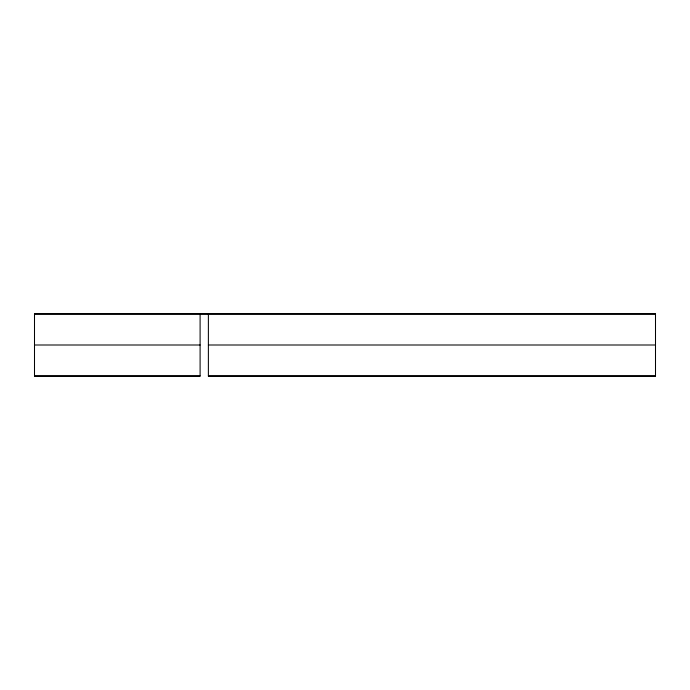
<?xml version="1.0" encoding="UTF-8"?>
<svg xmlns="http://www.w3.org/2000/svg" width="690" height="690" viewBox="0 0 690 690"><rect width="100%" height="100%" fill="white"/><g stroke="black" fill="none" stroke-linecap="round" stroke-linejoin="round"><path stroke-width="1.03" d="M34.5 314.036L655.5 314.036M34.5 345L200.1 345M208.38 345L655.5 345M34.5 375.964L200.1 375.964M208.38 375.964L655.5 375.964M208.38 313.864L208.38 376.136L655.5 376.136L655.5 313.864L34.5 313.864L34.5 376.136L200.1 376.136L200.1 313.864"/></g></svg>
